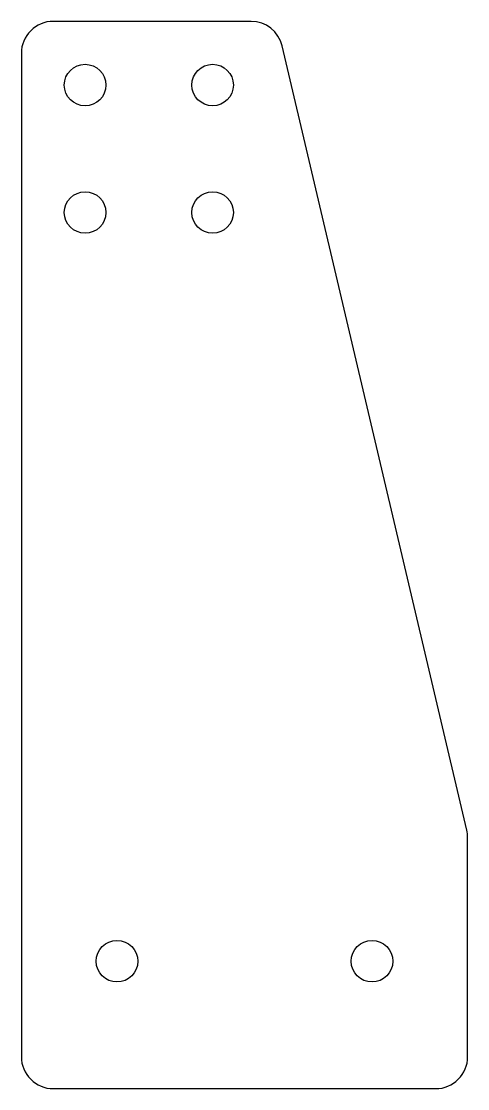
# Model space of a CAD drawing. Header units: inches. Extents: x -1.75 to 0, y 0 to 4.19.
import ezdxf

# ---------------------------------------------------------------- set-up
doc = ezdxf.new("R2010")
doc.units = ezdxf.units.IN
doc.header["$MEASUREMENT"] = 0

msp = doc.modelspace()

# ---------------------------------------------------------------- linework, layer by layer
msp.add_lwpolyline([(-1.75, 0.125, 0.414214), (-1.625, 0), (-0.125, 0, 0.414214), (0, 0.125), (0, 0.9855, 0.057837), (-0.0033, 1.0141), (-0.7273, 4.0911, 0.348039), (-0.849, 4.1875), (-1.625, 4.1875, 0.414214), (-1.75, 4.0625)], format="xyb", close=True)
for centre in [(-1.5, 3.9375), (-1, 3.9375), (-1.5, 3.4375), (-1, 3.4375), (-1.375, 0.5), (-0.375, 0.5)]:
    msp.add_circle(centre, 0.0815)

doc.saveas('drawing.dxf')
